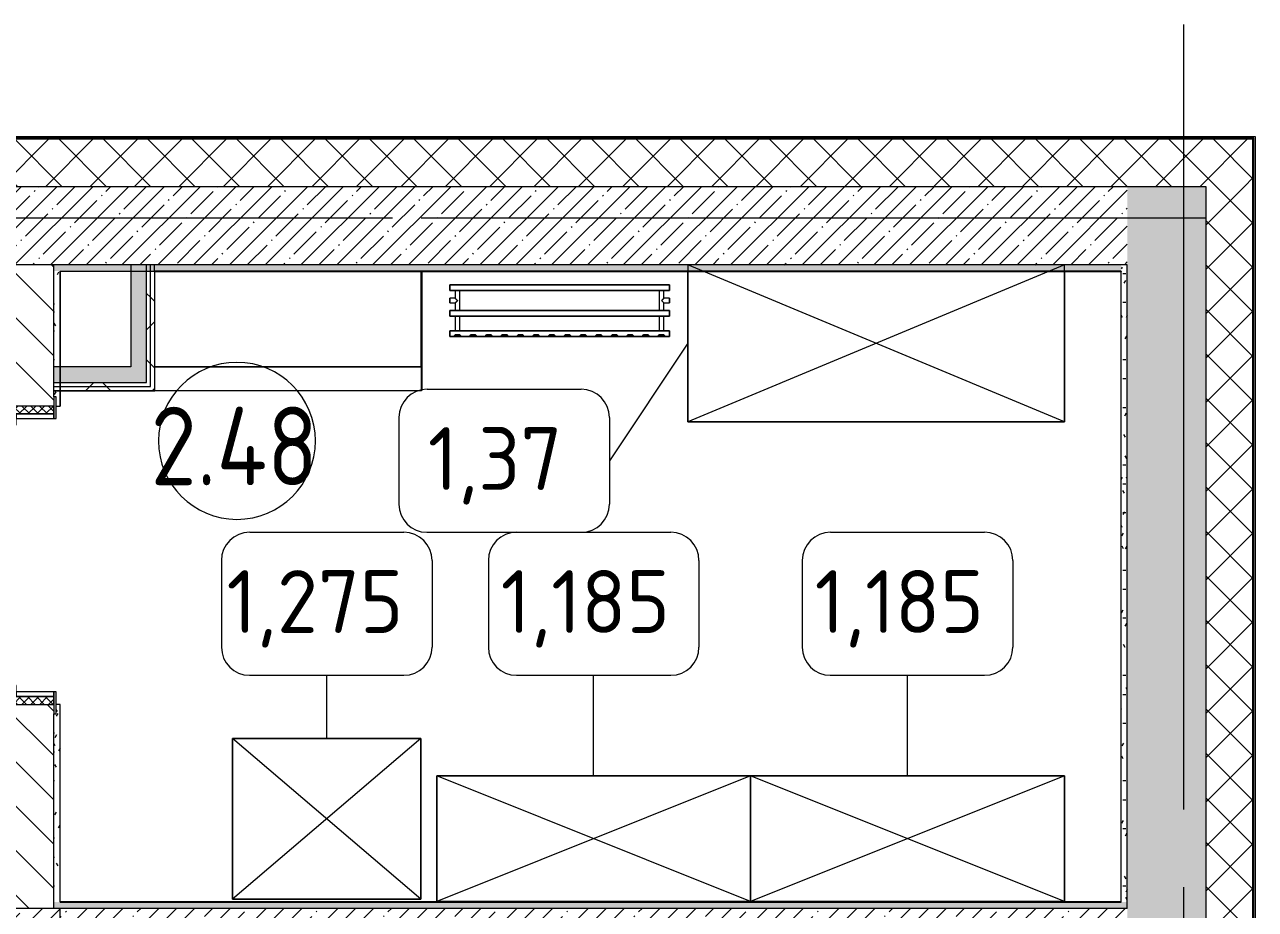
# Model space of a CAD drawing. Header units: millimetres. Extents: x 81566 to 292854, y -8553 to 29000.
# Drawn here: x 121317 to 125238, y 19097 to 21915 of the extents above; entities that cross this region are included whole.
import ezdxf

# ---------------------------------------------------------------- set-up
doc = ezdxf.new("R2010")
doc.units = ezdxf.units.MM
doc.linetypes.add('Осевая', pattern=[3175, 635, -476.25, 1587.5, -476.25])
for name, color, linetype, lineweight in [('A-AREA-IDEN', 7, 'Continuous', 9), ('A-DOOR', 7, 'Continuous', 9), ('A-DOOR-FRAM-2', 7, 'Continuous', 9), ('A-WALL', 7, 'Continuous', 9), ('I-FURN-IDEN', 7, 'Continuous', 9), ('I-WALL', 7, 'Continuous', 9), ('S-COLS', 7, 'Continuous', 9), ('Оси', 7, 'Continuous', 9), ('Оси-2', 7, 'Осевая', 9)]:
    doc.layers.add(name, color=color, linetype=linetype, lineweight=lineweight)
for name, color, linetype, lineweight, true_color in [('A-DOOR-1', 7, 'Continuous', 9, 0xc0c0c0), ('A-DOOR-FRAM-1', 7, 'Continuous', 9, 0xc0c0c0), ('A-WALL-1', 9, 'Continuous', 9, 0x808080), ('A-WALL-FNSH-1', 9, 'Continuous', 9, 0x808080), ('I-FURN-1', 9, 'Continuous', 9, 0x808080), ('M-EQPM-1', 7, 'Continuous', 9, 0xb2b2b2)]:
    doc.layers.add(name, color=color, linetype=linetype, lineweight=lineweight, true_color=true_color)
doc.styles.add('GOST Common', font='GOST_Common.ttf', dxfattribs={"height": 200})
doc.styles.add('GOST Common_1', font='GOST_Common.ttf', dxfattribs={"width": 0.9, "height": 250})
pattern_1 = [(45, (0, 0), (-70.71068, 70.71068), []), (135, (0, 0), (-70.71068, -70.71068), [])]
pattern_2 = [(45, (0, 0), (-57.024626, 57.024626), []), (45, (57.025, 0), (-57.024626, 57.024626), [100.806, -20.161, 3.353, -16.808])]
pattern_3 = [(0, (0, 0), (121.92, 30.48), [10.058, -81.382, 10.058, -81.382, -487.68]), (0, (0, 0), (121.92, 30.48), [-182.88, 10.058, -172.822, 10.058, -81.382, -213.36]), (0, (0, 0), (121.92, 30.48), [-457.2, 10.058, -50.902, 10.058, -142.342]), (120, (45.72, 15.24), (-87.356454, 90.345817), [10.058, -81.382, 10.058, -81.382, -487.68]), (120, (45.72, 15.24), (-87.356454, 90.345817), [-182.88, 10.058, -172.822, 10.058, -81.382, -213.36]), (120, (45.72, 15.24), (-87.356454, 90.345817), [-457.2, 10.058, -50.902, 10.058, -142.342]), (240, (60.96, 76.2), (-34.563546, -120.825817), [10.058, -81.382, 10.058, -81.382, -487.68]), (240, (60.96, 76.2), (-34.563546, -120.825817), [-182.88, 10.058, -172.822, 10.058, -81.382, -213.36]), (240, (60.96, 76.2), (-34.563546, -120.825817), [-457.2, 10.058, -50.902, 10.058, -142.342])]
pattern_4 = [(45, (0, 0), (-106.06602, 106.06602), []), (135, (0, 0), (-106.06602, -106.06602), [])]

# ---------------------------------------------------------------- blocks, each defined once
blk = doc.blocks.new('110_Дверь_СКБ_1Ст_Внутренняя1 - Д-8 950x2100h_охрана-31784688-План расстановки мебели и оборудования 2 этажа в осях 23-33')
at = {"layer": 'A-DOOR'}
h = blk.add_hatch(dxfattribs=at)
h.set_pattern_fill('FP_6', color=256, style=0, pattern_type=2)
h.set_pattern_definition([(135, (1826.41, 164.685), (-14.14214, -14.14214), []), (225, (1826.41, 164.685), (14.14214, -14.14214), [])])
h.paths.add_polyline_path([(487.5, 100), (462.5, 100), (462.5, -100), (487.5, -100)])
at = {"layer": 'A-DOOR-FRAM-2'}
h = blk.add_hatch(dxfattribs=at)
h.set_pattern_fill('FP_7', color=256, style=0, pattern_type=2)
h.set_pattern_definition([(45, (-296.384, 164.685), (-14.1421, 14.1421), []), (135, (-296.384, 164.685), (-14.1421, -14.1421), [])])
h.paths.add_polyline_path([(-437.5, 100), (-462.5, 100), (-462.5, -100), (-437.5, -100)])
at = {"layer": 'A-DOOR-1'}
for p, q in [((437.5, 950), (397.5, 950)), ((397.5, 950), (397.5, 100)), ((437.5, 100), (437.5, 950)), ((397.5, 100), (437.5, 100))]:
    blk.add_line(p, q, dxfattribs=at)
blk.add_arc((437.5, 100), 850, 90, 180, dxfattribs=at)
at = {"layer": 'A-DOOR-FRAM-1'}
for p, q in [((-422.5, 108), (-492.5, 108)), ((-492.5, 108), (-492.5, 100)), ((-492.5, 100), (-422.5, 100)), ((-437.5, 100), (-462.5, 100)), ((-462.5, 100), (-462.5, -100)), ((-412.5, 100), (-437.5, 100)), ((-437.5, 100), (-437.5, 20)), ((-437.5, -100), (-437.5, 100)), ((-422.5, 100), (-437.5, 100)), ((-437.5, 100), (-437.5, 99)), ((-437.5, 99), (-422.5, 99)), ((-422.5, 100), (-422.5, 108)), ((-422.5, 99), (-422.5, 100)), ((-412.5, 60), (-412.5, 100)), ((437.5, 100), (437.5, 60)), ((462.5, 100), (437.5, 100)), ((517.5, 108), (447.5, 108)), ((447.5, 108), (447.5, 100)), ((462.5, 100), (447.5, 100)), ((447.5, 100), (447.5, 99)), ((447.5, 100), (517.5, 100)), ((447.5, 99), (462.5, 99)), ((462.5, 20), (462.5, 100)), ((487.5, 100), (462.5, 100)), ((462.5, 100), (462.5, -100)), ((462.5, 99), (462.5, 100)), ((487.5, -100), (487.5, 100)), ((517.5, 100), (517.5, 108)), ((-402.5, 60), (-412.5, 60)), ((-402.5, 20), (-402.5, 60)), ((437.5, 60), (427.5, 60)), ((427.5, 60), (427.5, 20)), ((-437.5, 20), (-402.5, 20)), ((-422.5, 20), (-437.5, 20)), ((-437.5, 20), (-437.5, -100)), ((-422.5, -100), (-422.5, 20)), ((427.5, 20), (462.5, 20)), ((462.5, 20), (447.5, 20)), ((447.5, 20), (447.5, -100)), ((462.5, -100), (462.5, 20)), ((-422.5, -100), (-492.5, -100)), ((-492.5, -100), (-492.5, -108)), ((-492.5, -108), (-422.5, -108)), ((-462.5, -100), (-437.5, -100)), ((-437.5, -100), (-422.5, -100)), ((-422.5, -108), (-422.5, -100)), ((447.5, -100), (462.5, -100)), ((517.5, -100), (447.5, -100)), ((447.5, -100), (447.5, -108)), ((447.5, -108), (517.5, -108)), ((462.5, -100), (487.5, -100)), ((517.5, -108), (517.5, -100))]:
    blk.add_line(p, q, dxfattribs=at)
blk = doc.blocks.new('BSC_Колонна _Прямоугольная - 500х500-V22-План расстановки мебели и оборудования 2 этажа в осях 23-33')
at = {"layer": 'S-COLS'}
h = blk.add_hatch(dxfattribs=at)
h.set_pattern_fill('FP_36', color=256, style=0, pattern_type=2)
h.set_pattern_definition([(45, (-121180, -18850), (-57.024626, 57.024626), []), (45, (-121122.975, -18850), (-57.024626, 57.024626), [100.806, -20.161, 3.353, -16.808])])
h.paths.add_polyline_path([(-250, -250), (250, -250), (250, 250), (-250, 250), (-250, -195.6)])
for p, q in [((250, 250), (-250, 250)), ((-250, 250), (-250, -250)), ((250, -250), (250, 250)), ((-250, -250), (250, -250))]:
    blk.add_line(p, q, dxfattribs=at)
blk = doc.blocks.new('Шкаф параметрический - 1_275-26329428-План расстановки мебели и оборудования 2 этажа в осях 23-33')
at = {"layer": 'I-FURN-1'}
for p, q in [((0, 0), (600, -512)), ((0, -512), (600, 0)), ((600, 0), (0, 0)), ((0, 0), (0, -512)), ((0, -512), (0, 0)), ((0, 0), (600, 0)), ((600, -512), (600, 0)), ((600, 0), (600, -512)), ((0, -512), (600, -512)), ((600, -512), (0, -512))]:
    blk.add_line(p, q, dxfattribs=at)
blk = doc.blocks.new('Шкаф параметрический - 1_185-25612950-План расстановки мебели и оборудования 2 этажа в осях 23-33')
at = {"layer": 'I-FURN-1'}
for p, q in [((0, 0), (1000, -400)), ((0, -400), (1000, 0)), ((1000, 0), (0, 0)), ((0, 0), (0, -400)), ((0, -400), (0, 0)), ((0, 0), (1000, 0)), ((1000, -400), (1000, 0)), ((1000, 0), (1000, -400)), ((0, -400), (1000, -400)), ((1000, -400), (0, -400))]:
    blk.add_line(p, q, dxfattribs=at)
blk = doc.blocks.new('Шкаф параметрический - 1_37-26329784-План расстановки мебели и оборудования 2 этажа в осях 23-33')
at = {"layer": 'I-FURN-1'}
for p, q in [((0, 0), (1200, -500)), ((0, -500), (1200, 0)), ((1200, 0), (0, 0)), ((0, 0), (0, -500)), ((0, -480), (0, 0)), ((0, 0), (1200, 0)), ((1200, -500), (1200, 0)), ((1200, 0), (1200, -480)), ((0, -500), (1200, -500))]:
    blk.add_line(p, q, dxfattribs=at)
blk = doc.blocks.new('radiator_prado_classic_z_tip_30_po exemplyaru - Classic Z Тип 30-300-V283-План расстановки мебели и оборудования 2 этажа в осях 23-33')
at = {"layer": 'M-EQPM-1'}
for p, q in [((0, 228), (0, 210)), ((700, 228), (0, 228)), ((0, 210), (0, 228)), ((0, 228), (12.5, 228)), ((0, 210), (700, 210)), ((17.5, 210), (0, 210)), ((12.5, 228), (37.5, 228)), ((37.5, 228), (12.5, 228)), ((12.5, 228), (37.5, 228)), ((12.5, 228), (17.5, 223)), ((12.5, 228), (17.5, 223)), ((32.5, 223), (17.5, 223)), ((17.5, 223), (32.5, 223)), ((17.5, 210), (17.5, 164)), ((17.5, 210), (17.5, 164)), ((25, 210), (17.5, 210)), ((17.5, 210), (30.3, 210)), ((25, 210), (17.5, 210)), ((17.5, 210), (32.5, 210)), ((31.5, 210), (18.5, 210)), ((32.5, 210), (25, 210)), ((28.7, 210), (25, 210)), ((31.5, 210), (28.7, 210)), ((30.3, 210), (32.5, 210)), ((32.2, 210), (31.5, 210)), ((32.5, 210), (32.2, 210)), ((32.5, 223), (37.5, 228)), ((37.5, 228), (32.5, 223)), ((32.5, 164), (32.5, 210)), ((32.5, 164), (32.5, 210)), ((667.5, 210), (32.5, 210)), ((37.5, 228), (62.5, 228)), ((62.5, 228), (87.5, 228)), ((87.5, 228), (62.5, 228)), ((62.5, 228), (87.5, 228)), ((62.5, 228), (67.5, 223)), ((62.5, 228), (67.5, 223)), ((82.5, 223), (67.5, 223)), ((67.5, 223), (82.5, 223)), ((82.5, 223), (87.5, 228)), ((87.5, 228), (82.5, 223)), ((87.5, 228), (112.5, 228)), ((112.5, 228), (137.5, 228)), ((137.5, 228), (112.5, 228)), ((112.5, 228), (137.5, 228)), ((112.5, 228), (117.5, 223)), ((112.5, 228), (117.5, 223)), ((132.5, 223), (117.5, 223)), ((117.5, 223), (132.5, 223)), ((132.5, 223), (137.5, 228)), ((137.5, 228), (132.5, 223)), ((137.5, 228), (162.5, 228)), ((162.5, 228), (187.5, 228)), ((187.5, 228), (162.5, 228)), ((162.5, 228), (187.5, 228)), ((162.5, 228), (167.5, 223)), ((162.5, 228), (167.5, 223)), ((182.5, 223), (167.5, 223)), ((167.5, 223), (182.5, 223)), ((182.5, 223), (187.5, 228)), ((187.5, 228), (182.5, 223)), ((187.5, 228), (212.5, 228)), ((212.5, 228), (237.5, 228)), ((237.5, 228), (212.5, 228)), ((212.5, 228), (237.5, 228)), ((212.5, 228), (217.5, 223)), ((212.5, 228), (217.5, 223)), ((232.5, 223), (217.5, 223)), ((217.5, 223), (232.5, 223)), ((232.5, 223), (237.5, 228)), ((237.5, 228), (232.5, 223)), ((237.5, 228), (262.5, 228)), ((262.5, 228), (287.5, 228)), ((287.5, 228), (262.5, 228)), ((262.5, 228), (287.5, 228)), ((262.5, 228), (267.5, 223)), ((262.5, 228), (267.5, 223)), ((282.5, 223), (267.5, 223)), ((267.5, 223), (282.5, 223)), ((282.5, 223), (287.5, 228)), ((287.5, 228), (282.5, 223)), ((287.5, 228), (312.5, 228)), ((312.5, 228), (337.5, 228)), ((337.5, 228), (312.5, 228)), ((312.5, 228), (337.5, 228)), ((312.5, 228), (317.5, 223)), ((312.5, 228), (317.5, 223)), ((332.5, 223), (317.5, 223)), ((317.5, 223), (332.5, 223)), ((332.5, 223), (337.5, 228)), ((337.5, 228), (332.5, 223)), ((337.5, 228), (362.5, 228)), ((362.5, 228), (387.5, 228)), ((387.5, 228), (362.5, 228)), ((362.5, 228), (387.5, 228)), ((362.5, 228), (367.5, 223)), ((362.5, 228), (367.5, 223)), ((382.5, 223), (367.5, 223)), ((367.5, 223), (382.5, 223)), ((382.5, 223), (387.5, 228)), ((387.5, 228), (382.5, 223)), ((387.5, 228), (412.5, 228)), ((412.5, 228), (437.5, 228)), ((437.5, 228), (412.5, 228)), ((412.5, 228), (437.5, 228)), ((412.5, 228), (417.5, 223)), ((412.5, 228), (417.5, 223)), ((432.5, 223), (417.5, 223)), ((417.5, 223), (432.5, 223)), ((432.5, 223), (437.5, 228)), ((437.5, 228), (432.5, 223)), ((437.5, 228), (462.5, 228)), ((462.5, 228), (487.5, 228)), ((487.5, 228), (462.5, 228)), ((462.5, 228), (487.5, 228)), ((462.5, 228), (467.5, 223)), ((462.5, 228), (467.5, 223)), ((482.5, 223), (467.5, 223)), ((467.5, 223), (482.5, 223)), ((482.5, 223), (487.5, 228)), ((487.5, 228), (482.5, 223)), ((487.5, 228), (512.5, 228)), ((512.5, 228), (537.5, 228)), ((537.5, 228), (512.5, 228)), ((512.5, 228), (537.5, 228)), ((512.5, 228), (517.5, 223)), ((512.5, 228), (517.5, 223)), ((532.5, 223), (517.5, 223)), ((517.5, 223), (532.5, 223)), ((532.5, 223), (537.5, 228)), ((537.5, 228), (532.5, 223)), ((537.5, 228), (562.5, 228)), ((562.5, 228), (587.5, 228)), ((587.5, 228), (562.5, 228)), ((562.5, 228), (587.5, 228)), ((562.5, 228), (567.5, 223)), ((562.5, 228), (567.5, 223)), ((582.5, 223), (567.5, 223)), ((567.5, 223), (582.5, 223)), ((582.5, 223), (587.5, 228)), ((587.5, 228), (582.5, 223)), ((587.5, 228), (612.5, 228)), ((612.5, 228), (637.5, 228)), ((637.5, 228), (612.5, 228)), ((612.5, 228), (637.5, 228)), ((612.5, 228), (617.5, 223)), ((612.5, 228), (617.5, 223)), ((632.5, 223), (617.5, 223)), ((617.5, 223), (632.5, 223)), ((632.5, 223), (637.5, 228)), ((637.5, 228), (632.5, 223)), ((637.5, 228), (662.5, 228)), ((662.5, 228), (687.5, 228)), ((687.5, 228), (662.5, 228)), ((662.5, 228), (687.5, 228)), ((662.5, 228), (667.5, 223)), ((662.5, 228), (667.5, 223)), ((682.5, 223), (667.5, 223)), ((667.5, 223), (682.5, 223)), ((667.5, 210), (667.5, 164)), ((667.5, 210), (667.5, 164)), ((669.7, 210), (667.5, 210)), ((667.5, 210), (682.5, 210)), ((676.9, 210), (667.5, 210)), ((667.5, 210), (673.1, 210)), ((681.5, 210), (668.5, 210)), ((671.2, 210), (669.7, 210)), ((678.7, 210), (671.2, 210)), ((673.1, 210), (676.9, 210)), ((678.7, 210), (676.9, 210)), ((676.9, 210), (678.7, 210)), ((682.5, 210), (678.7, 210)), ((680.3, 210), (678.7, 210)), ((678.7, 210), (682.5, 210)), ((681.5, 210), (680.3, 210)), ((682.2, 210), (681.5, 210)), ((682.5, 210), (682.2, 210)), ((682.5, 223), (687.5, 228)), ((687.5, 228), (682.5, 223)), ((682.5, 164), (682.5, 210)), ((682.5, 164), (682.5, 210)), ((700, 210), (682.5, 210)), ((687.5, 228), (700, 228)), ((700, 210), (700, 228)), ((700, 228), (700, 210)), ((700, 164), (0, 164)), ((0, 164), (0, 146)), ((0, 146), (0, 164)), ((0, 164), (17.5, 164)), ((32.5, 164), (17.5, 164)), ((17.5, 164), (30.3, 164)), ((21.2, 164), (17.5, 164)), ((17.5, 164), (32.5, 164)), ((18.5, 164), (31.5, 164)), ((23.1, 164), (21.2, 164)), ((25, 164), (23.1, 164)), ((31.5, 164), (25, 164)), ((30.3, 164), (32.5, 164)), ((32.5, 164), (31.5, 164)), ((32.5, 164), (667.5, 164)), ((668.5, 164), (667.5, 164)), ((667.5, 164), (682.5, 164)), ((668.5, 164), (667.5, 164)), ((667.5, 164), (671.2, 164)), ((669.7, 164), (668.5, 164)), ((682.5, 164), (668.5, 164)), ((668.5, 164), (681.5, 164)), ((675, 164), (669.7, 164)), ((671.2, 164), (675, 164)), ((682.5, 164), (675, 164)), ((675, 164), (680.3, 164)), ((680.3, 164), (681.5, 164)), ((681.5, 164), (682.5, 164)), ((682.5, 164), (700, 164)), ((700, 146), (700, 164)), ((700, 164), (700, 146)), ((0, 146), (700, 146)), ((17.5, 146), (0, 146)), ((17.5, 121.5), (0, 121.5)), ((17.5, 121.5), (0, 121.5)), ((0, 121.5), (0, 121.2)), ((0, 106.5), (0, 121.5)), ((0, 121.2), (0, 106.8)), ((0, 121.2), (0, 120.5)), ((0, 120.5), (0, 121.2)), ((0, 121.2), (0, 121.2)), ((0, 120.5), (0, 119.3)), ((0, 119.3), (0, 120.5)), ((0, 119.3), (0, 117.8)), ((0, 117.8), (0, 119.3)), ((0, 117.8), (0, 115.9)), ((0, 115.9), (0, 117.8)), ((17.5, 146), (17.5, 121.5)), ((17.5, 146), (17.5, 121.5)), ((17.5, 146), (17.8, 146)), ((23.1, 146), (17.5, 146)), ((17.5, 146), (17.8, 146)), ((32.5, 146), (17.5, 146)), ((17.8, 146), (21.2, 146)), ((17.8, 146), (18.5, 146)), ((18.5, 146), (25, 146)), ((31.5, 146), (18.5, 146)), ((21.2, 146), (31.5, 146)), ((25, 146), (23.1, 146)), ((28.7, 146), (25, 146)), ((25, 146), (31.5, 146)), ((31.5, 146), (28.7, 146)), ((31.5, 146), (32.5, 146)), ((32.5, 146), (31.5, 146)), ((31.5, 146), (32.5, 146)), ((32.5, 82), (32.5, 146)), ((32.5, 82), (32.5, 146)), ((667.5, 146), (32.5, 146)), ((667.5, 146), (667.5, 82)), ((667.5, 146), (667.5, 82)), ((667.5, 146), (671.2, 146)), ((682.5, 146), (667.5, 146)), ((667.5, 146), (667.8, 146)), ((673.1, 146), (667.5, 146)), ((667.8, 146), (668.5, 146)), ((668.5, 146), (671.2, 146)), ((681.5, 146), (668.5, 146)), ((671.2, 146), (682.5, 146)), ((671.2, 146), (676.9, 146)), ((675, 146), (673.1, 146)), ((682.2, 146), (675, 146)), ((676.9, 146), (678.7, 146)), ((678.7, 146), (682.5, 146)), ((682.5, 146), (682.2, 146)), ((682.5, 121.5), (682.5, 146)), ((682.5, 121.5), (682.5, 146)), ((700, 146), (682.5, 146)), ((700, 121.5), (682.5, 121.5)), ((700, 121.5), (682.5, 121.5)), ((700, 121.5), (700, 106.5)), ((700, 121.2), (700, 121.5)), ((700, 121.5), (700, 121.2)), ((700, 121.2), (700, 121.5)), ((700, 106.8), (700, 121.2)), ((700, 121.2), (700, 106.8)), ((700, 120.5), (700, 121.2)), ((700, 114), (700, 120.5)), ((0, 115.9), (0, 114)), ((0, 114), (0, 115.9)), ((0, 114), (0, 112.1)), ((0, 112.1), (0, 114)), ((0, 112.1), (0, 110.2)), ((0, 110.2), (0, 112.1)), ((0, 110.2), (0, 108.7)), ((0, 108.7), (0, 110.2)), ((0, 108.7), (0, 106.8)), ((0, 106.8), (0, 108.7)), ((0, 106.8), (0, 106.5)), ((0, 106.8), (0, 106.8)), ((0, 106.5), (17.5, 106.5)), ((0, 106.5), (17.5, 106.5)), ((700, 82), (0, 82)), ((0, 82), (0, 64)), ((0, 64), (0, 82)), ((0, 82), (17.5, 82)), ((17.5, 106.5), (17.5, 82)), ((17.5, 106.5), (17.5, 82)), ((18.5, 82), (17.5, 82)), ((17.5, 82), (18.5, 82)), ((19.7, 82), (17.5, 82)), ((17.5, 82), (32.5, 82)), ((32.5, 82), (18.5, 82)), ((18.5, 82), (21.2, 82)), ((18.5, 82), (31.5, 82)), ((21.2, 82), (19.7, 82)), ((21.2, 82), (23.1, 82)), ((23.1, 82), (21.2, 82)), ((23.1, 82), (25, 82)), ((25, 82), (23.1, 82)), ((25, 82), (31.5, 82)), ((31.5, 82), (25, 82)), ((31.5, 82), (32.5, 82)), ((32.5, 82), (31.5, 82)), ((32.5, 82), (667.5, 82)), ((668.5, 82), (667.5, 82)), ((667.5, 82), (682.5, 82)), ((668.5, 82), (667.5, 82)), ((667.5, 82), (673.1, 82)), ((682.5, 82), (668.5, 82)), ((678.7, 82), (668.5, 82)), ((668.5, 82), (681.5, 82)), ((673.1, 82), (675, 82)), ((675, 82), (678.7, 82)), ((682.5, 82), (678.7, 82)), ((678.7, 82), (682.5, 82)), ((682.5, 82), (682.5, 106.5)), ((682.5, 106.5), (700, 106.5)), ((682.5, 82), (682.5, 106.5)), ((682.5, 106.5), (700, 106.5)), ((682.5, 82), (700, 82)), ((700, 112.1), (700, 114)), ((700, 106.8), (700, 112.1)), ((700, 106.5), (700, 106.8)), ((700, 106.8), (700, 106.5)), ((700, 106.5), (700, 106.8)), ((700, 64), (700, 82)), ((700, 82), (700, 64)), ((700, 64), (0, 64)), ((0, 64), (700, 64))]:
    blk.add_line(p, q, dxfattribs=at)
for points, knots in [([(17.8, 121.2), (17.7, 121.3), (17.7, 121.3), (17.5, 121.5), (17.5, 121.5), (17.5, 121.5)], [0.8571429, 0.8571429, 0.8571429, 0.8571429, 0.8928571, 0.9285714, 1, 1, 1, 1]), ([(17.5, 121.5), (17.5, 121.5), (17.5, 121.5), (17.7, 121.3), (17.7, 121.3), (17.8, 121.2)], [0, 0, 0, 0, 0.0714286, 0.1071429, 0.1428571, 0.1428571, 0.1428571, 0.1428571]), ([(17.5, 121.5), (17.5, 121.5), (17.5, 121.5), (17.7, 121.3), (17.7, 121.3), (17.8, 121.2)], [0, 0, 0, 0, 0.0714286, 0.1071429, 0.1428571, 0.1428571, 0.1428571, 0.1428571]), ([(25, 114), (24.5, 114.5), (23.6, 115.4), (22.4, 116.6), (21.6, 117.4), (21.1, 117.9), (20.8, 118.2), (20.5, 118.5), (20.2, 118.8), (19.8, 119.1), (19.6, 119.4), (19.3, 119.7), (19, 120), (18.7, 120.3), (18.5, 120.5), (18.3, 120.7), (18.1, 120.9), (17.9, 121.1), (17.8, 121.2), (17.7, 121.3), (17.5, 121.5), (17.5, 121.5), (17.5, 121.5)], [0, 0, 0, 0, 0.142857, 0.285714, 0.357143, 0.392857, 0.428571, 0.464286, 0.5, 0.535714, 0.571429, 0.607143, 0.642857, 0.678571, 0.714286, 0.75, 0.785714, 0.821429, 0.857143, 0.892857, 0.928571, 1, 1, 1, 1]), ([(19.6, 119.4), (19.7, 119.3), (19.9, 119.2), (20.3, 118.7), (20.6, 118.4), (20.8, 118.2)], [0.4285714, 0.4285714, 0.4285714, 0.4285714, 0.4642857, 0.5, 0.5714286, 0.5714286, 0.5714286, 0.5714286]), ([(19.6, 119.4), (19.7, 119.3), (19.8, 119.1), (20.3, 118.7), (20.7, 118.3), (21.1, 117.9), (21.6, 117.4), (21.9, 117.1), (22.1, 116.9)], [0.4285714, 0.4285714, 0.4285714, 0.4285714, 0.4642857, 0.5, 0.5714286, 0.6071429, 0.6428571, 0.7142857, 0.7142857, 0.7142857, 0.7142857]), ([(22.1, 116.9), (21.9, 117.1), (21.6, 117.4), (21.1, 117.9), (20.9, 118.1), (20.8, 118.2)], [0.2857143, 0.2857143, 0.2857143, 0.2857143, 0.3571429, 0.3928571, 0.4285714, 0.4285714, 0.4285714, 0.4285714]), ([(20.8, 118.2), (20.9, 118.1), (21.1, 117.9), (21.6, 117.4), (21.9, 117.1), (22.1, 116.9)], [0.5714286, 0.5714286, 0.5714286, 0.5714286, 0.6071429, 0.6428571, 0.7142857, 0.7142857, 0.7142857, 0.7142857]), ([(675, 114), (675.5, 114.5), (676.4, 115.4), (677.6, 116.6), (678.4, 117.4), (678.9, 117.9), (679.2, 118.2), (679.5, 118.5), (679.8, 118.8), (680.1, 119.2), (680.4, 119.4), (680.7, 119.7), (681, 120), (681.3, 120.3), (681.5, 120.5), (681.7, 120.7), (681.9, 120.9), (682.1, 121.1), (682.2, 121.2), (682.3, 121.3), (682.5, 121.5), (682.5, 121.5), (682.5, 121.5)], [0, 0, 0, 0, 0.142857, 0.285714, 0.357143, 0.392857, 0.428571, 0.464286, 0.5, 0.535714, 0.571429, 0.607143, 0.642857, 0.678571, 0.714286, 0.75, 0.785714, 0.821429, 0.857143, 0.892857, 0.928571, 1, 1, 1, 1]), ([(682.2, 121.2), (682.2, 121.2), (682.1, 121.1), (681.9, 120.9), (681.7, 120.7), (681.5, 120.5), (681.3, 120.3), (681, 120), (680.7, 119.7), (680.4, 119.4), (680.1, 119.2), (679.7, 118.7), (679.3, 118.3), (678.9, 117.9), (678.4, 117.4), (677.6, 116.6), (676.9, 115.9), (676.4, 115.4)], [0.1428571, 0.1428571, 0.1428571, 0.1428571, 0.1785714, 0.2142857, 0.25, 0.2857143, 0.3214286, 0.3571429, 0.3928571, 0.4285714, 0.4642857, 0.5, 0.5714286, 0.6071429, 0.6428571, 0.7142857, 0.8571429, 0.8571429, 0.8571429, 0.8571429]), ([(682.2, 121.2), (682.2, 121.2), (682.1, 121.1), (681.9, 120.9), (681.7, 120.7), (681.5, 120.5), (681.3, 120.3), (681, 120), (680.7, 119.7), (680.4, 119.4), (680.1, 119.2), (679.7, 118.7), (679.3, 118.3), (678.9, 117.9), (678.4, 117.4), (677.6, 116.6), (676.9, 115.9), (676.4, 115.4)], [0.1428571, 0.1428571, 0.1428571, 0.1428571, 0.1785714, 0.2142857, 0.25, 0.2857143, 0.3214286, 0.3571429, 0.3928571, 0.4285714, 0.4642857, 0.5, 0.5714286, 0.6071429, 0.6428571, 0.7142857, 0.8571429, 0.8571429, 0.8571429, 0.8571429]), ([(676.4, 115.4), (676.9, 115.9), (677.6, 116.6), (678.4, 117.4), (678.9, 117.9), (679.2, 118.2), (679.5, 118.5), (679.8, 118.8), (680.1, 119.2), (680.4, 119.4), (680.7, 119.7), (681, 120), (681.3, 120.3), (681.4, 120.4), (681.5, 120.5)], [0.1428571, 0.1428571, 0.1428571, 0.1428571, 0.2857143, 0.3571429, 0.3928571, 0.4285714, 0.4642857, 0.5, 0.5357143, 0.5714286, 0.6071429, 0.6428571, 0.6785714, 0.7142857, 0.7142857, 0.7142857, 0.7142857]), ([(682.5, 121.5), (682.5, 121.5), (682.5, 121.5), (682.3, 121.3), (682.3, 121.3), (682.2, 121.2)], [0, 0, 0, 0, 0.0714286, 0.1071429, 0.1428571, 0.1428571, 0.1428571, 0.1428571]), ([(682.5, 121.5), (682.5, 121.5), (682.5, 121.5), (682.3, 121.3), (682.3, 121.3), (682.2, 121.2)], [0, 0, 0, 0, 0.0714286, 0.1071429, 0.1428571, 0.1428571, 0.1428571, 0.1428571]), ([(682.2, 121.2), (682.3, 121.3), (682.3, 121.3), (682.5, 121.5), (682.5, 121.5), (682.5, 121.5)], [0.8571429, 0.8571429, 0.8571429, 0.8571429, 0.8928571, 0.9285714, 1, 1, 1, 1]), ([(17.5, 106.5), (17.5, 106.5), (17.5, 106.5), (17.7, 106.7), (17.8, 106.8), (17.9, 106.9), (18.1, 107.1), (18.3, 107.3), (18.5, 107.5), (18.7, 107.7), (19, 108), (19.3, 108.3), (19.6, 108.6), (19.8, 108.9), (20.3, 109.3), (20.7, 109.7), (21.1, 110.1), (21.6, 110.6), (22.4, 111.4), (23.6, 112.6), (24.5, 113.5), (25, 114)], [0, 0, 0, 0, 0.071429, 0.107143, 0.142857, 0.178571, 0.214286, 0.25, 0.285714, 0.321429, 0.357143, 0.392857, 0.428571, 0.464286, 0.5, 0.571429, 0.607143, 0.642857, 0.714286, 0.857143, 1, 1, 1, 1]), ([(17.5, 106.5), (17.5, 106.5), (17.5, 106.5), (17.7, 106.7), (17.7, 106.7), (17.8, 106.8)], [0, 0, 0, 0, 0.0714286, 0.1071429, 0.1428571, 0.1428571, 0.1428571, 0.1428571]), ([(17.8, 106.8), (17.7, 106.7), (17.7, 106.7), (17.5, 106.5), (17.5, 106.5), (17.5, 106.5)], [0.8571429, 0.8571429, 0.8571429, 0.8571429, 0.8928571, 0.9285714, 1, 1, 1, 1]), ([(17.8, 106.8), (17.7, 106.7), (17.7, 106.7), (17.5, 106.5), (17.5, 106.5), (17.5, 106.5)], [0.8571429, 0.8571429, 0.8571429, 0.8571429, 0.8928571, 0.9285714, 1, 1, 1, 1]), ([(22.1, 111.1), (21.9, 110.9), (21.6, 110.6), (21.1, 110.1), (20.8, 109.8), (20.5, 109.5), (20.2, 109.2), (19.8, 108.9), (19.6, 108.6), (19.3, 108.3), (19, 108), (18.7, 107.7), (18.5, 107.5), (18.3, 107.3), (18.1, 107.1), (17.9, 106.9), (17.8, 106.8), (17.8, 106.8)], [0.2857143, 0.2857143, 0.2857143, 0.2857143, 0.3571429, 0.3928571, 0.4285714, 0.4642857, 0.5, 0.5357143, 0.5714286, 0.6071429, 0.6428571, 0.6785714, 0.7142857, 0.75, 0.7857143, 0.8214286, 0.8571429, 0.8571429, 0.8571429, 0.8571429]), ([(18.5, 107.5), (18.6, 107.6), (18.7, 107.7), (19, 108), (19.3, 108.3), (19.6, 108.6), (19.9, 108.8), (20.3, 109.3), (20.6, 109.6), (20.8, 109.8)], [0.2857143, 0.2857143, 0.2857143, 0.2857143, 0.3214286, 0.3571429, 0.3928571, 0.4285714, 0.4642857, 0.5, 0.5714286, 0.5714286, 0.5714286, 0.5714286]), ([(20.8, 109.8), (20.9, 109.9), (21.1, 110.1), (21.6, 110.6), (21.9, 110.9), (22.1, 111.1)], [0.5714286, 0.5714286, 0.5714286, 0.5714286, 0.6071429, 0.6428571, 0.7142857, 0.7142857, 0.7142857, 0.7142857]), ([(22.1, 111.1), (21.9, 110.9), (21.6, 110.6), (21.1, 110.1), (20.9, 109.9), (20.8, 109.8)], [0.2857143, 0.2857143, 0.2857143, 0.2857143, 0.3571429, 0.3928571, 0.4285714, 0.4285714, 0.4285714, 0.4285714]), ([(682.5, 106.5), (682.5, 106.5), (682.5, 106.5), (682.3, 106.7), (682.2, 106.8), (682.1, 106.9), (681.9, 107.1), (681.7, 107.3), (681.5, 107.5), (681.3, 107.7), (681, 108), (680.7, 108.3), (680.4, 108.6), (680.1, 108.8), (679.7, 109.3), (679.3, 109.7), (678.9, 110.1), (678.4, 110.6), (677.6, 111.4), (676.4, 112.6), (675.5, 113.5), (675, 114)], [0, 0, 0, 0, 0.071429, 0.107143, 0.142857, 0.178571, 0.214286, 0.25, 0.285714, 0.321429, 0.357143, 0.392857, 0.428571, 0.464286, 0.5, 0.571429, 0.607143, 0.642857, 0.714286, 0.857143, 1, 1, 1, 1]), ([(677.9, 111.1), (678.1, 110.9), (678.4, 110.6), (678.9, 110.1), (679.2, 109.8), (679.5, 109.5), (679.8, 109.2), (680.1, 108.8), (680.4, 108.6), (680.7, 108.3), (681, 108), (681.3, 107.7), (681.5, 107.5), (681.7, 107.3), (681.9, 107.1), (682.1, 106.9), (682.2, 106.8), (682.2, 106.8)], [0.2857143, 0.2857143, 0.2857143, 0.2857143, 0.3571429, 0.3928571, 0.4285714, 0.4642857, 0.5, 0.5357143, 0.5714286, 0.6071429, 0.6428571, 0.6785714, 0.7142857, 0.75, 0.7857143, 0.8214286, 0.8571429, 0.8571429, 0.8571429, 0.8571429]), ([(677.9, 111.1), (678.1, 110.9), (678.4, 110.6), (678.9, 110.1), (679.2, 109.8), (679.5, 109.5), (679.8, 109.2), (680.1, 108.8), (680.4, 108.6), (680.7, 108.3), (681, 108), (681.3, 107.7), (681.5, 107.5), (681.7, 107.3), (681.9, 107.1), (682.1, 106.9), (682.2, 106.8), (682.2, 106.8)], [0.2857143, 0.2857143, 0.2857143, 0.2857143, 0.3571429, 0.3928571, 0.4285714, 0.4642857, 0.5, 0.5357143, 0.5714286, 0.6071429, 0.6428571, 0.6785714, 0.7142857, 0.75, 0.7857143, 0.8214286, 0.8571429, 0.8571429, 0.8571429, 0.8571429]), ([(680.4, 108.6), (680.3, 108.7), (680.1, 108.8), (679.7, 109.3), (679.3, 109.7), (678.9, 110.1), (678.4, 110.6), (678.1, 110.9), (677.9, 111.1)], [0.4285714, 0.4285714, 0.4285714, 0.4285714, 0.4642857, 0.5, 0.5714286, 0.6071429, 0.6428571, 0.7142857, 0.7142857, 0.7142857, 0.7142857]), ([(682.2, 106.8), (682.3, 106.7), (682.3, 106.7), (682.5, 106.5), (682.5, 106.5), (682.5, 106.5)], [0.8571429, 0.8571429, 0.8571429, 0.8571429, 0.8928571, 0.9285714, 1, 1, 1, 1]), ([(682.2, 106.8), (682.3, 106.7), (682.3, 106.7), (682.5, 106.5), (682.5, 106.5), (682.5, 106.5)], [0.8571429, 0.8571429, 0.8571429, 0.8571429, 0.8928571, 0.9285714, 1, 1, 1, 1]), ([(682.5, 106.5), (682.5, 106.5), (682.5, 106.5), (682.3, 106.7), (682.3, 106.7), (682.2, 106.8)], [0, 0, 0, 0, 0.0714286, 0.1071429, 0.1428571, 0.1428571, 0.1428571, 0.1428571])]:
    blk.add_open_spline(points, degree=3, knots=knots, dxfattribs=at)
for points in [[(20.8, 118.2), (20.7, 118.3), (20.5, 118.5), (20.2, 118.8), (19.9, 119.2), (19.6, 119.4), (19.3, 119.7), (19, 120), (18.7, 120.3), (18.5, 120.5), (18.3, 120.7), (18.1, 120.9), (17.9, 121.1), (17.8, 121.2), (17.8, 121.2)], [(17.8, 121.2), (17.8, 121.2), (17.9, 121.1), (18.1, 120.9), (18.3, 120.7), (18.5, 120.5), (18.7, 120.3), (19, 120), (19.3, 119.7), (19.5, 119.5), (19.6, 119.4)], [(17.8, 121.2), (17.8, 121.2), (17.9, 121.1), (18.1, 120.9), (18.3, 120.7), (18.4, 120.6), (18.5, 120.5)], [(18.5, 120.5), (18.6, 120.4), (18.7, 120.3), (19, 120), (19.3, 119.7), (19.5, 119.5), (19.6, 119.4)], [(681.5, 120.5), (681.6, 120.6), (681.7, 120.7), (681.9, 120.9), (682.1, 121.1), (682.2, 121.2), (682.2, 121.2)], [(17.8, 106.8), (17.8, 106.8), (17.9, 106.9), (18.1, 107.1), (18.3, 107.3), (18.4, 107.4), (18.5, 107.5)], [(18.5, 107.5), (18.4, 107.4), (18.3, 107.3), (18.1, 107.1), (17.9, 106.9), (17.8, 106.8), (17.8, 106.8)], [(19.6, 108.6), (19.5, 108.5), (19.3, 108.3), (19, 108), (18.7, 107.7), (18.6, 107.6), (18.5, 107.5)], [(20.8, 109.8), (20.7, 109.7), (20.5, 109.5), (20.2, 109.2), (19.9, 108.8), (19.7, 108.7), (19.6, 108.6)], [(23.6, 115.4), (23.1, 115.9), (22.6, 116.4), (22.1, 116.9)], [(22.1, 116.9), (22.6, 116.4), (23.1, 115.9), (23.6, 115.4)], [(22.1, 116.9), (22.6, 116.4), (23.1, 115.9), (23.6, 115.4)], [(25, 114), (24.5, 113.5), (23.6, 112.6), (22.6, 111.6), (22.1, 111.1)], [(22.1, 111.1), (22.6, 111.6), (23.1, 112.1), (23.6, 112.6)], [(23.6, 112.6), (23.1, 112.1), (22.6, 111.6), (22.1, 111.1)], [(25, 114), (24.5, 114.5), (24, 115), (23.6, 115.4)], [(23.6, 115.4), (24, 115), (24.5, 114.5), (25, 114)], [(23.6, 115.4), (24, 115), (24.5, 114.5), (25, 114)], [(23.6, 112.6), (24, 113), (24.5, 113.5), (25, 114)], [(25, 114), (24.5, 113.5), (24, 113), (23.6, 112.6)], [(676.4, 115.4), (676, 115), (675.5, 114.5), (675, 114)], [(676.4, 115.4), (676, 115), (675.5, 114.5), (675, 114)], [(675, 114), (675.5, 114.5), (676, 115), (676.4, 115.4)], [(675, 114), (675.5, 113.5), (676.4, 112.6), (677.4, 111.6), (677.9, 111.1)], [(675, 114), (675.5, 113.5), (676.4, 112.6), (677.4, 111.6), (677.9, 111.1)], [(677.9, 111.1), (677.4, 111.6), (676.4, 112.6), (675.5, 113.5), (675, 114)], [(682.2, 106.8), (682.2, 106.8), (682.1, 106.9), (681.9, 107.1), (681.7, 107.3), (681.5, 107.5), (681.3, 107.7), (681, 108), (680.7, 108.3), (680.5, 108.5), (680.4, 108.6)]]:
    blk.add_open_spline(points, degree=3, dxfattribs=at)
blk = doc.blocks.new('Зашивка приборов отопления44 - Зашивка приборов отопления-33398827-План расстановки мебели и оборудования 2 этажа в осях 23-33')
at = {"layer": 'A-WALL'}
for p, q in [((122140.8, 18669.6), (122140.8, 18974.6)), ((121290.8, 18669.6), (122140.8, 18669.6)), ((122141.3, 18669.6), (121290.8, 18669.6)), ((122141.3, 18594.6), (122141.3, 18669.6)), ((121290.8, 18594.6), (122141.3, 18594.6))]:
    blk.add_line(p, q, dxfattribs=at)
blk = doc.blocks.new('Марка_Мебель - В прямоуг_Balcon_Марка-25523697-План расстановки мебели и оборудования 2 этажа в осях 23-33')
at = {"layer": 'I-FURN-IDEN'}
for p, q in [((-2.455, 2.278), (2.455, 2.278)), ((-3.355, 1.378), (-3.355, -1.384)), ((3.355, 1.378), (3.355, -1.378)), ((-2.461, -2.278), (2.455, -2.278))]:
    blk.add_line(p, q, dxfattribs=at)
for centre, radius, start, end in [((-2.455, 1.378), 0.9, 90, 180), ((2.455, 1.378), 0.9, 0, 90), ((-2.461, -1.384), 0.893, 180, 270), ((2.455, -1.378), 0.9, 270, 0)]:
    blk.add_arc(centre, radius, start, end, dxfattribs=at)
blk = doc.blocks.new('Марка_Помещения - Номер-25198446-План расстановки мебели и оборудования 2 этажа в осях 23-33')
at = {"layer": 'A-AREA-IDEN'}
for start, end in [(360, 180), (180, 360)]:
    blk.add_arc((0, 0), 2.5, start, end, dxfattribs=at)

msp = doc.modelspace()

# ---------------------------------------------------------------- hatches: boundary and pattern name
at = {"layer": 'A-WALL'}
h = msp.add_hatch(dxfattribs=at)
h.set_pattern_fill('FP_1', color=256, style=0, pattern_type=2)
h.set_pattern_definition(pattern_1)
h.paths.add_polyline_path([(125080, 21400), (125230, 21400), (125230, 21550), (120150.2, 21550), (120150.2, 21400), (124657.8, 21400)])
h.paths.add_polyline_path([(119250.2, 21400), (119250.2, 21550), (117900.4, 21550), (117900.4, 21400), (118838.1, 21400)])
h.paths.add_polyline_path([(117000.4, 21400), (117000.4, 21550), (115600.4, 21550), (115600.4, 21400), (116898.2, 21400)])
h.paths.add_polyline_path([(113300.4, 21400), (113300.4, 21550), (112150, 21550), (112150, 21400), (113018.5, 21400)])
h.paths.add_polyline_path([(111050, 21400), (111250, 21400), (111250, 21550), (109950.4, 21550), (109950.4, 21400), (110432, 21400)])
h.paths.add_polyline_path([(109050.4, 21400), (109050.4, 21550), (107750.4, 21550), (107750.4, 21400), (108492.1, 21400)])
h.paths.add_polyline_path([(106552.2, 21400), (106850.4, 21400), (106850.4, 21550), (105550.2, 21550), (105550.2, 21400), (106050, 21400)])
h.paths.add_polyline_path([(103250.2, 21400), (103250.2, 21550), (102050, 21550), (102050, 21400), (102672.5, 21400)])
h.paths.add_polyline_path([(100800, 21400), (101150, 21400), (101150, 21550), (96610, 21550), (96610, 21400), (100732.6, 21400)])
h.paths.add_polyline_path([(93060, 21400), (93310, 21400), (93310, 21550), (93060, 21550)])
h = msp.add_hatch(dxfattribs=at)
h.set_pattern_fill('FP_1', color=256, style=0, pattern_type=2)
h.set_pattern_definition(pattern_1)
h.paths.add_polyline_path([(125230, -250), (125230, 7700), (125080, 7700), (125080, -250)])
h.paths.add_polyline_path([(125080, 10000), (125230, 10000), (125230, 11920), (125080, 11920), (125080, 10307.3)])
h.paths.add_polyline_path([(125230, 13120), (125230, 21400), (125080, 21400), (125080, 13120)])
at = {"layer": 'I-WALL'}
h = msp.add_hatch(dxfattribs=at)
h.set_pattern_fill('FP_2', color=256, style=0, pattern_type=2)
h.set_pattern_definition(pattern_2)
h.paths.add_polyline_path([(124810, 21150), (124830, 21150), (124830, 21400), (121210, 21400), (121210, 21150), (124657.8, 21150)])
h = msp.add_hatch(dxfattribs=at)
h.set_pattern_fill('FP_2', color=256, style=0, pattern_type=2)
h.set_pattern_definition(pattern_2)
h.paths.add_polyline_path([(125080, 10600), (125080, 11920), (124830, 11920), (124830, 10600)])
h.paths.add_polyline_path([(125080, 13120), (125080, 21400), (124830, 21400), (124830, 13120)])
h = msp.add_hatch(dxfattribs=at)
h.set_pattern_fill('FP_4', color=256, style=0, pattern_type=2)
h.set_pattern_definition([(135, (0, 0), (-70.71068, -70.71068), [])])
h.paths.add_polyline_path([(121410, 19100), (121410, 19750), (121210, 19750), (121210, 19100)])
h.paths.add_polyline_path([(121410, 20700), (121410, 21150), (121210, 21150), (121210, 20700)])
h = msp.add_hatch(dxfattribs=at)
h.set_pattern_fill('FP_41', color=256, style=0, pattern_type=2)
h.set_pattern_definition(pattern_3)
h.paths.add_polyline_path([(124810, 21130), (124810, 21150), (121410, 21150), (121410, 21130), (124657.8, 21130)])
for points in [[(121706, 20775), (121706, 21150), (121656, 21150), (121656, 20775)], [(121410, 20775), (121656, 20775), (121656, 20825), (121410, 20825)]]:
    msp.add_hatch(color=256, dxfattribs=at).paths.add_polyline_path(points)
h = msp.add_hatch(dxfattribs=at)
h.set_pattern_fill('FP_42', color=256, style=0, pattern_type=2)
h.set_pattern_definition(pattern_4)
h.paths.add_polyline_path([(121718.5, 20762.5), (121718.5, 21150), (121706, 21150), (121706, 20762.5)])
h = msp.add_hatch(dxfattribs=at)
h.set_pattern_fill('FP_42', color=256, style=0, pattern_type=2)
h.set_pattern_definition(pattern_4)
h.paths.add_polyline_path([(121731, 20750), (121731, 21150), (121718.5, 21150), (121718.5, 20750)])
h = msp.add_hatch(dxfattribs=at)
h.set_pattern_fill('FP_41', color=256, style=0, pattern_type=2)
h.set_pattern_definition(pattern_3)
h.paths.add_polyline_path([(124830, 19120), (124830, 21150), (124810, 21150), (124810, 19120)])
h = msp.add_hatch(dxfattribs=at)
h.set_pattern_fill('FP_41', color=256, style=0, pattern_type=2)
h.set_pattern_definition(pattern_3)
h.paths.add_polyline_path([(121410, 19120), (121430, 19121), (121430, 19750), (121418, 19750), (121418, 19720), (121410, 19720), (121410, 19697.8)])
h.paths.add_polyline_path([(121430, 20700), (121430, 21130), (121410, 21130), (121410, 20730), (121418, 20730), (121418, 20700)])
h = msp.add_hatch(dxfattribs=at)
h.set_pattern_fill('FP_42', color=256, style=0, pattern_type=2)
h.set_pattern_definition(pattern_4)
h.paths.add_polyline_path([(121706, 20762.5), (121706, 20775), (121410, 20775), (121410, 20762.5), (121656, 20762.5)])
h = msp.add_hatch(dxfattribs=at)
h.set_pattern_fill('FP_42', color=256, style=0, pattern_type=2)
h.set_pattern_definition(pattern_4)
h.paths.add_polyline_path([(121656, 20750), (121718.5, 20750), (121718.5, 20762.5), (121410, 20762.5), (121410, 20750), (121424.6, 20750)])
h = msp.add_hatch(dxfattribs=at)
h.set_pattern_fill('FP_41', color=256, style=0, pattern_type=2)
h.set_pattern_definition(pattern_3)
h.paths.add_polyline_path([(124830, 19100), (124830, 19120), (121410, 19120), (121410, 19100), (124657.8, 19100)])
h = msp.add_hatch(dxfattribs=at)
h.set_pattern_fill('FP_2', color=256, style=0, pattern_type=2)
h.set_pattern_definition(pattern_2)
h.paths.add_polyline_path([(124830, 18850), (124830, 19100), (121430, 19100), (121430, 18850), (124657.8, 18850)])

# ---------------------------------------------------------------- linework, layer by layer
at = {"layer": 'A-WALL'}
for p, q in [((125233, 21553), (120150.2, 21553)), ((125230, 21550), (120150.2, 21550)), ((125230, 13120), (125230, 21550)), ((125233, 13120), (125233, 21553)), ((125080, 21400), (125080, 13120)), ((124830, 21150), (121210, 21150)), ((121410, 20730), (121410, 21150)), ((121706, 20775), (121706, 21150)), ((121718.5, 20762.5), (121718.5, 21150)), ((124830, 19100), (124830, 21150)), ((121430, 21130), (121430, 20700)), ((121410, 20775), (121706, 20775)), ((121410, 20762.5), (121718.5, 20762.5)), ((121430, 19120), (121430, 19750)), ((121410, 19100), (121410, 19720)), ((121430, 19120), (124810, 19120))]:
    msp.add_line(p, q, dxfattribs=at)
at = {"layer": 'A-WALL-1'}
for p, q in [((120850, 21400), (125080, 21400)), ((121656, 21150), (121656, 20825)), ((121731, 21130), (121731, 21150)), ((121430, 21130), (121731, 21130)), ((124810, 21130), (124810, 21129)), ((121656, 20825), (121410, 20825)), ((121410, 20750), (121731, 20750)), ((121418, 20700), (121430, 20700)), ((121430, 19750), (121418, 19750)), ((124830, 19100), (121430, 19100))]:
    msp.add_line(p, q, dxfattribs=at)
at = {"layer": 'A-WALL-FNSH-1'}
for p, q in [((125238, 21558), (120150.2, 21558)), ((125238, 13120), (125238, 21558)), ((121431, 21129.5), (121430, 21129.5)), ((121431, 20700), (121431, 21129.5)), ((124810, 21130), (121731, 21130)), ((121731, 21130), (121731, 20750)), ((121731, 21129), (124809, 21129)), ((121732, 20749), (121732, 21130)), ((124809, 21129), (124809, 19121)), ((124810, 19120), (124810, 21129)), ((121410, 20749), (121732, 20749)), ((121430, 20700), (121431, 20700)), ((121431, 19750), (121430, 19750)), ((121431, 19120), (121431, 19750)), ((124809, 19121), (121430, 19121))]:
    msp.add_line(p, q, dxfattribs=at)
at = {"layer": 'I-FURN-IDEN'}
for p, q in [((123430, 20900), (123180.4, 20525.9)), ((122279.7, 19641), (122279.7, 19842.6)), ((123130, 19522.5), (123130, 19842.6)), ((124130, 19522.5), (124130, 19842.6))]:
    msp.add_line(p, q, dxfattribs=at)
at = {"layer": 'I-WALL'}
for p, q in [((122581.5, 20825), (122581.5, 21130)), ((122582.5, 21130), (122582.5, 20749.5)), ((121732, 20750), (122581, 20750)), ((122581, 20749), (121732, 20749)), ((122581, 20749), (122581, 20750)), ((122582.5, 20749.5), (122581.5, 20749.5))]:
    msp.add_line(p, q, dxfattribs=at)
at = {"layer": 'Оси'}
for p, q in [((125010, 19415.1), (125010, 21915.1)), ((122580, 21300), (125080, 21300))]:
    msp.add_line(p, q, dxfattribs=at)
at = {"layer": 'Оси-2'}
for p, q in [((84865.6, 21300), (122580, 21300)), ((125010, 593.7), (125010, 19415.1))]:
    msp.add_line(p, q, dxfattribs=at)

# ---------------------------------------------------------------- block references
at = {"layer": 'A-AREA-IDEN', "xscale": 99.99999999999993, "yscale": 99.99999999999993, "zscale": 99.99999999999993}
msp.add_blockref('Марка_Помещения - Номер-25198446-План расстановки мебели и оборудования 2 этажа в осях 23-33', (121993.6, 20589.2), dxfattribs=at)
at = {"layer": 'A-DOOR-1', "rotation": 89.99999999999991}
msp.add_blockref('110_Дверь_СКБ_1Ст_Внутренняя1 - Д-8 950x2100h_охрана-31784688-План расстановки мебели и оборудования 2 этажа в осях 23-33', (121310, 20212.5), dxfattribs=at)
at = {"layer": 'A-WALL'}
msp.add_blockref('Зашивка приборов отопления44 - Зашивка приборов отопления-33398827-План расстановки мебели и оборудования 2 этажа в осях 23-33', (440.2, 2155.4), dxfattribs=at)
at = {"layer": 'I-FURN-1', "rotation": 180}
for name, p in [('Шкаф параметрический - 1_37-26329784-План расстановки мебели и оборудования 2 этажа в осях 23-33', (124630, 20650)), ('Шкаф параметрический - 1_275-26329428-План расстановки мебели и оборудования 2 этажа в осях 23-33', (122579.7, 19129)), ('Шкаф параметрический - 1_185-25612950-План расстановки мебели и оборудования 2 этажа в осях 23-33', (123630, 19122.5)), ('Шкаф параметрический - 1_185-25612950-План расстановки мебели и оборудования 2 этажа в осях 23-33', (124630, 19122.5))]:
    msp.add_blockref(name, p, dxfattribs=at)
at = {"layer": 'I-FURN-IDEN', "xscale": 99.99999999999993, "yscale": 99.99999999999993, "zscale": 99.99999999999993}
for p in [(122844.9, 20525.9), (122279.7, 20070.4), (123130, 20070.4), (124130, 20070.4)]:
    msp.add_blockref('Марка_Мебель - В прямоуг_Balcon_Марка-25523697-План расстановки мебели и оборудования 2 этажа в осях 23-33', p, dxfattribs=at)
at = {"layer": 'M-EQPM-1', "rotation": 180}
msp.add_blockref('radiator_prado_classic_z_tip_30_po exemplyaru - Classic Z Тип 30-300-V283-План расстановки мебели и оборудования 2 этажа в осях 23-33', (123371.5, 21150), dxfattribs=at)
at = {"layer": 'S-COLS'}
msp.add_blockref('BSC_Колонна _Прямоугольная - 500х500-V22-План расстановки мебели и оборудования 2 этажа в осях 23-33', (121180, 18850), dxfattribs=at)

# ---------------------------------------------------------------- texts
at = {"layer": 'A-AREA-IDEN', "insert": (121718.8, 20697.8), "char_height": 250, "width": 685.443, "attachment_point": 1, "style": 'GOST Common_1'}
msp.add_mtext('2.48', dxfattribs=at)
at = {"layer": 'I-FURN-IDEN', "char_height": 200, "attachment_point": 1, "style": 'GOST Common'}
for s, insert, width in [('1,37', (122601.9, 20633), 553.164), ('1,275', (121960.7, 20177.5), 737.552), ('1,185', (122834, 20177.5), 681.434), ('1,185', (123834, 20177.5), 681.434)]:
    msp.add_mtext(s, dxfattribs=dict(at, insert=insert, width=width))

doc.saveas('drawing.dxf')
